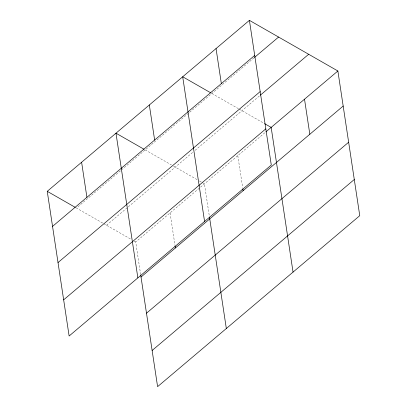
<?xml version="1.0" encoding="UTF-8"?>
<svg xmlns="http://www.w3.org/2000/svg" width="407" height="407" viewBox="0 0 407 407"><rect width="100%" height="100%" fill="white"/><g stroke="black" fill="none" stroke-linecap="round" stroke-linejoin="round"><path stroke-width="0.31" stroke-dasharray="2.04 1.53" d="M253.943 57.911L76.44 208.033L103.241 223.372M106.522 225.249L193.142 151.994M195.075 150.356L259.854 95.574M140.639 274.522L135.714 241.962L200.091 187.515M200.58 187.108L265.359 132.316M211.884 93.483L238.685 108.822M239.23 109.132L264.001 123.311M145.172 149.903L171.423 164.927M173.611 166.183L197.288 179.731M199.491 180.993L201.694 182.255M202.248 182.57L204.451 183.832L209.376 216.392M103.785 223.687L131.308 239.438M134.066 241.015L135.714 241.962M237.805 155.622L242.638 187.556M170.085 212.897L175.005 245.457"/><path stroke-width="0.61" d="M249.405 20.35L271.286 165.038L69.124 336.009L47.243 191.321L249.405 20.35L337.876 70.991L359.757 215.679L157.595 386.65L140.736 275.147M52.544 226.384L254.706 55.413M254.426 57.504L278.597 37.062M58.018 262.561L260.175 91.59M260.338 95.162L308.679 54.279M63.655 299.832L265.812 128.861M265.847 131.909L337.876 70.991M141.02 277.025L343.177 106.054M146.489 313.202L348.651 142.231M152.126 350.473L354.288 179.502M210.785 92.852L182.692 76.77L204.573 221.459M264.55 123.626L271.164 127.411L293.045 272.1M144.073 149.272L115.975 133.191L137.861 277.879M47.243 191.321L75.336 207.402M304.517 99.201L309.824 134.264M242.826 188.807L243.111 190.685M216.046 48.56L221.347 83.623M209.468 217.017L226.333 328.52M175.102 246.082L175.386 247.96M149.333 104.981L154.635 140.044M81.609 162.256L86.915 197.319"/></g></svg>
